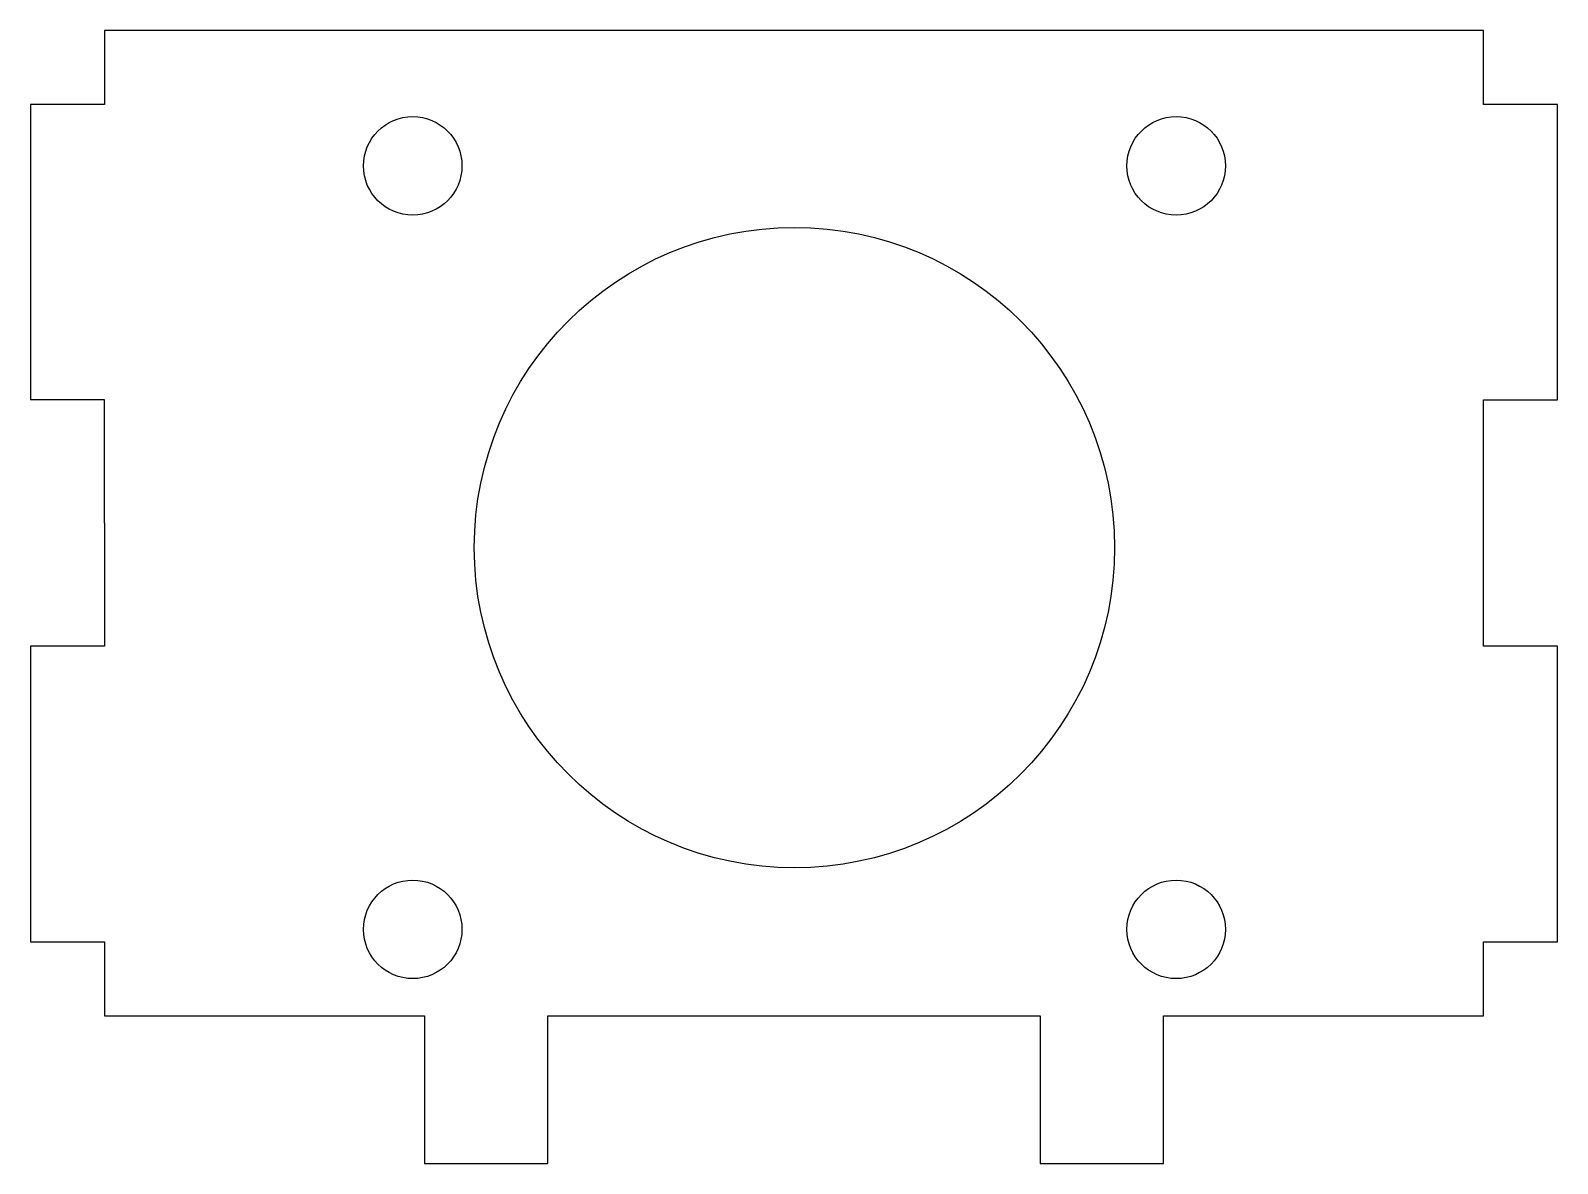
# Model space of a CAD drawing. Header units: millimetres. Extents: x -31 to 31, y -1.7 to 44.3.
import ezdxf

# ---------------------------------------------------------------- set-up
doc = ezdxf.new("R2010")
doc.units = ezdxf.units.MM
doc.layers.get('0').update_dxf_attribs({"linetype": 'CONTINUOUS'})

msp = doc.modelspace()

# ---------------------------------------------------------------- linework, layer by layer
for p, q in [((28, 44.326), (-28, 44.326)), ((-28, 44.326), (-28, 41.326)), ((-28, 44.326), (-28, 41.326)), ((28, 44.326), (-28, 44.326)), ((28, 41.326), (28, 44.326)), ((28, 41.326), (28, 44.326)), ((-28, 41.326), (-31, 41.326)), ((-28, 41.326), (-31, 41.326)), ((-31, 41.326), (-31, 29.326)), ((31, 41.326), (28, 41.326)), ((31, 41.326), (28, 41.326)), ((31, 29.326), (31, 41.326)), ((-28, 29.326), (-31, 29.326)), ((-28, 24.326), (-28, 29.326)), ((28, 24.326), (28, 29.326)), ((28, 29.326), (31, 29.326)), ((-28, 24.326), (-28, 19.326)), ((28, 19.326), (28, 24.326)), ((-28, 19.326), (-31, 19.326)), ((-31, 19.326), (-31, 7.326)), ((31, 19.326), (28, 19.326)), ((31, 7.326), (31, 19.326)), ((-31, 7.326), (-28, 7.326)), ((-31, 7.326), (-28, 7.326)), ((-28, 7.326), (-28, 4.326)), ((-28, 7.326), (-28, 4.326)), ((28, 4.326), (28, 7.326)), ((28, 7.326), (31, 7.326)), ((28, 4.326), (28, 7.326)), ((28, 7.326), (31, 7.326)), ((-28, 4.326), (-15, 4.326)), ((-28, 4.326), (-15, 4.326)), ((-15, 4.326), (-15, 1.326)), ((-15, 4.326), (-15, -1.674)), ((-10, 1.326), (-10, 4.326)), ((-10, 4.326), (10, 4.326)), ((-10, 4.326), (10, 4.326)), ((-10, -1.674), (-10, 4.326)), ((10, 4.326), (10, 1.326)), ((10, 4.326), (10, -1.674)), ((15, 1.326), (15, 4.326)), ((15, 4.326), (28, 4.326)), ((15, 4.326), (28, 4.326)), ((15, -1.674), (15, 4.326)), ((-15, -1.674), (-10, -1.674)), ((10, -1.674), (15, -1.674))]:
    msp.add_line(p, q)
for centre, radius in [((-15.482, 38.832), 2), ((15.518, 38.832), 2), ((0.018, 23.332), 13), ((-15.482, 7.832), 2), ((15.518, 7.832), 2)]:
    msp.add_circle(centre, radius)

doc.saveas('drawing.dxf')
